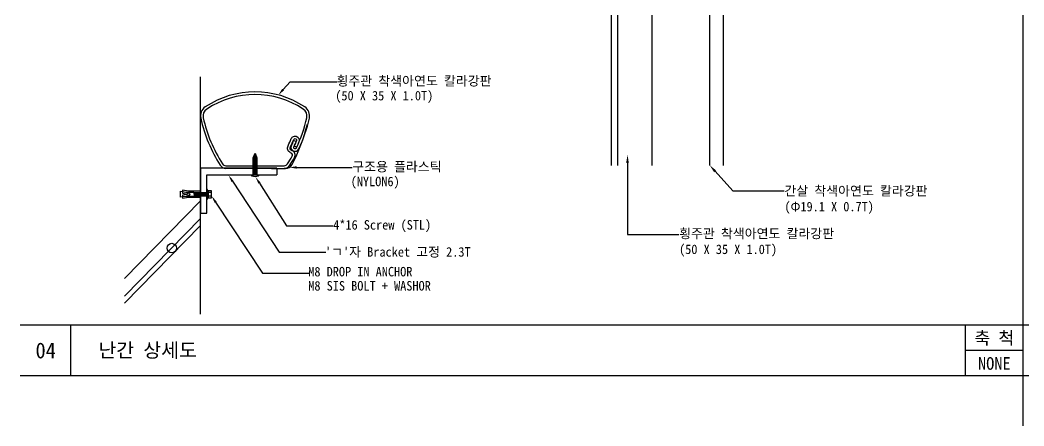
# Model space of a CAD drawing. Header units: millimetres. Extents: x 209 to 75467, y 6568 to 12199.
# Drawn here: x 71504 to 73093, y 6572 to 7214 of the extents above; entities that cross this region are included whole.
import ezdxf
from ezdxf.enums import TextEntityAlignment as Align

# ---------------------------------------------------------------- set-up
doc = ezdxf.new("R2010")
doc.units = ezdxf.units.MM
doc.header["$MEASUREMENT"] = 0
doc.layers.get('0').update_dxf_attribs({"linetype": 'CONTINUOUS'})
for name, color, linetype, lineweight in [('A-MKXS-LEAD', 7, 'CONTINUOUS', 25), ('A-MKXS-TEXT1', 3, 'CONTINUOUS', 25), ('A-XXXX-TABL', 7, 'CONTINUOUS', 25)]:
    doc.layers.add(name, color=color, linetype=linetype, lineweight=lineweight)
for name, color, linetype in [('CA-ANNO-TEXT', 3, 'CONTINUOUS'), ('COL', 2, 'CONTINUOUS'), ('HATCH', 8, 'CONTINUOUS'), ('Layer3', 3, 'CONTINUOUS'), ('LL', 6, 'CONTINUOUS'), ('UTIL2', 9, 'CONTINUOUS')]:
    doc.layers.add(name, color=color, linetype=linetype)
doc.styles.add('돋움체', font='')
doc.styles.get('돋움체').set_extended_font_data('DotumChe')

msp = doc.modelspace()

# ---------------------------------------------------------------- hatches: boundary and pattern name
h = msp.add_hatch()
h.set_pattern_fill('ANSI31', color=256, scale=12.981914, angle=350, style=0)
h.set_pattern_definition([(35, (12776.87, 76802.1627), (-0.930764984, 1.329270157), [])])
h.paths.add_polyline_path([(71873.5, 6969.2), (71873.5, 6996.2), (71876.3, 7003.5), (71879, 6996.2), (71879, 6969.2)])

# ---------------------------------------------------------------- linework, layer by layer
at = {"color": 153}
msp.add_line((71902.2, 6979.2), (71924.4, 6979.2), dxfattribs=at)
for p, q in [((71800, 6908.5), (71800, 6969.2)), ((71882.4, 6969.2), (71882.4, 6968.8)), ((71789.9, 6908.5), (71800, 6908.5))]:
    msp.add_line(p, q)
for points in [[(71937.1, 7023.5, -0.009674), (71933.7, 7015.8, 0.417838), (71936.9, 7007.1), (71936.9, 7007.1, 0.410599), (71945.6, 7010.2, 0.055861), (71962.2, 7058.7, 0.311158), (71954.8, 7076.9, 0.3), (71797.6, 7076.9, 0.311158), (71790.3, 7058.7, 0.088201), (71821.3, 6984.3, 0.25538), (71830, 6979.5), (71922.5, 6979.6, 0.25538), (71931.2, 6984.3, 0.015844), (71938.7, 6996.9, 0.43715), (71935.2, 7007.5), (71934.2, 7007.9, -0.421563), (71932.2, 7013.5, 0.014535), (71937.4, 7025, -0.423944), (71940.6, 7026.3, -0.404549), (71941.9, 7023.1, -0.010223), (71938.2, 7014.8, -0.010223)], [(71941, 7021.9, -0.009674), (71937.4, 7014.1, 0.417838), (71938.6, 7010.8, 0.410599), (71941.8, 7012, 0.055861), (71958.1, 7059.6, 0.311158), (71952.5, 7073.4, 0.3), (71799.9, 7073.4, 0.311158), (71794.3, 7059.6, 0.088201), (71824.8, 6986.5, 0.25538), (71830, 6983.7), (71922.5, 6983.7, 0.25538), (71927.7, 6986.6, 0.015844), (71935.1, 6998.9, 0.43715), (71933.5, 7003.7), (71932.5, 7004.2, -0.421563), (71928.5, 7015.3, 0.014535), (71933.6, 7026.6, -0.423944), (71942.4, 7030, -0.404549), (71945.7, 7021.5, -0.010223), (71941.9, 7013.1, -0.010223)]]:
    msp.add_lwpolyline(points, format="xyb")
for points in [[(71873.5, 6969.2), (71873.5, 6996.2), (71876.3, 7003.5), (71879, 6996.2), (71879, 6969.2), (71873.5, 6969.2)], [(71800, 6935.1), (71799.5, 6936), (71799, 6935.1), (71798.4, 6936), (71797.9, 6935.1), (71797.4, 6936), (71796.8, 6935.1), (71796.3, 6936), (71795.8, 6935.1), (71795.2, 6936), (71794.7, 6935.1), (71794.2, 6936), (71793.7, 6935.1), (71793.1, 6936), (71792.6, 6935.1), (71792.1, 6936), (71791.5, 6935.1), (71791, 6936), (71790.5, 6935.1), (71789.9, 6936), (71789.4, 6935.1), (71788.9, 6936), (71788.4, 6935.1), (71787.8, 6936), (71787.3, 6935.1), (71786.8, 6936), (71786.2, 6935.1), (71785.7, 6936), (71785.2, 6935.1), (71784.6, 6936), (71784.1, 6935.1), (71783.6, 6936), (71783.1, 6935.1), (71782.5, 6936), (71782, 6935.1), (71781.5, 6936), (71780.9, 6935.1), (71780.4, 6936), (71779.9, 6935.1), (71766.6, 6935.1), (71758.1, 6933.7), (71758.1, 6943.2), (71766.6, 6941.8), (71779.3, 6941.8), (71779.9, 6940.9), (71780.4, 6941.8), (71780.9, 6940.9), (71781.5, 6941.8), (71782, 6940.9), (71782.5, 6941.8), (71783.1, 6940.9), (71783.6, 6941.8), (71784.1, 6940.9), (71784.6, 6941.8), (71785.2, 6940.9), (71785.7, 6941.8), (71786.2, 6940.9), (71786.8, 6941.8), (71787.3, 6940.9), (71787.8, 6941.8), (71788.4, 6940.9), (71788.9, 6941.8), (71789.4, 6940.9), (71789.9, 6941.8), (71790.5, 6940.9), (71791, 6941.8), (71791.5, 6940.9), (71792.1, 6941.8), (71792.6, 6940.9), (71793.1, 6941.8), (71793.7, 6940.9), (71794.2, 6941.8), (71794.7, 6940.9), (71795.2, 6941.8), (71795.8, 6940.9), (71796.3, 6941.8), (71796.8, 6940.9), (71797.4, 6941.8), (71797.9, 6940.9), (71798.4, 6941.8), (71799, 6940.9), (71799.5, 6941.8), (71800, 6940.9)]]:
    msp.add_lwpolyline(points)
msp.add_lwpolyline([(71761.7, 6936.9), (71761.7, 6932.2), (71770.9, 6933.7), (71789.9, 6933.7), (71789.9, 6943.2), (71770.9, 6943.2), (71761.7, 6944.8), (71761.7, 6940), (71768.8, 6938.8, -12.157724), (71768.8, 6938.1)], format="xyb", close=True)
for points in [[(71800.9, 6946.2), (71800, 6946.2), (71800, 6930.7), (71800.9, 6930.7)], [(71802.3, 6944.1), (71802.3, 6932.8), (71800.9, 6932.8), (71800.9, 6944.1)], [(71807.6, 6944.1), (71802.3, 6944.1), (71802.3, 6932.8), (71807.6, 6932.8)]]:
    msp.add_lwpolyline(points, close=True)
for centre, radius, start, end in [((71666, 7123.6), 302.3, 332.8284, 345.8146), ((71924.4, 6991), 11.7, 270, 332.8284)]:
    msp.add_arc(centre, radius, start, end, dxfattribs=at)
for centre, radius, start, end in [((71871.4, 6968.8), 1.23, 180, 250.5288), ((71876.3, 6982.7), 15.9, 250.5288, 289.4712), ((71881.2, 6968.8), 1.23, 289.4712, 0)]:
    msp.add_arc(centre, radius, start, end)
at = {"layer": 'A-MKXS-LEAD'}
for p, q in [((71931.7, 7116.7), (72005.5, 7116.7)), ((71956.2, 6980.9), (72029.9, 6980.9)), ((72632.2, 6943.7), (72713.4, 6943.7)), ((71926, 6888.8), (71999.8, 6888.8)), ((72465.6, 6874.8), (72546.7, 6874.8)), ((71914.6, 6846.8), (71988.4, 6846.8)), ((71887.9, 6813.8), (71961.7, 6813.8))]:
    msp.add_line(p, q, dxfattribs=at)
for points in [[(71920.7, 7104.2), (71931.7, 7116.7)], [(71942.1, 6980.9), (71956.2, 6980.9)], [(72465.6, 6988.2), (72465.6, 6874.8)], [(72604.3, 6974.8), (72632.2, 6943.7)], [(71840.6, 6959), (71914.6, 6846.8)], [(71883.3, 6956.1), (71926, 6888.8)], [(71813.9, 6926), (71887.9, 6813.8)]]:
    msp.add_lwpolyline(points, dxfattribs=at)
for points in [[(71922.2, 7103), (71913.1, 7095.6), (71919.3, 7105.5)], [(72463.5, 6988.2), (72465.6, 7000.9), (72467.7, 6988.2)], [(71942.1, 6979), (71930.6, 6980.9), (71942.1, 6982.9)], [(72602.7, 6973.3), (72595.8, 6984.2), (72605.8, 6976.2)], [(71839, 6958), (71834.3, 6968.6), (71842.2, 6960.1)], [(71881.7, 6955.1), (71877.1, 6965.8), (71884.9, 6957.1)], [(71812.3, 6925), (71807.6, 6935.6), (71815.5, 6927.1)]]:
    msp.add_solid(points, dxfattribs=at)
at = {"layer": 'A-XXXX-TABL'}
for p, q in [((73091.4, 6571.8), (73091.4, 8409.2)), ((71504.5, 6731.8), (75178.2, 6731.8)), ((71584.5, 6731.8), (71584.5, 6651.8)), ((72999.8, 6731.8), (72999.8, 6651.8)), ((72999.8, 6691.8), (73091.4, 6691.8)), ((71504.5, 6651.8), (75178.2, 6651.8))]:
    msp.add_line(p, q, dxfattribs=at)
at = {"layer": 'COL', "color": 253}
for p, q in [((71789.9, 6748.6), (71789.9, 7124.2)), ((71789.9, 6928), (71669.8, 6805.1)), ((71789.9, 6900), (71669.8, 6777.1)), ((71789.9, 6889), (71669.8, 6766.2))]:
    msp.add_line(p, q, dxfattribs=at)
msp.add_circle((71744.5, 6853.4), 7.45, dxfattribs=at)
at = {"layer": 'HATCH'}
for p, q in [((71779.3, 6941.8), (71779.9, 6935.1)), ((71780.4, 6941.8), (71780.9, 6935.1)), ((71781.5, 6941.8), (71782, 6935.1)), ((71782.5, 6941.8), (71783.1, 6935.1)), ((71783.6, 6941.8), (71784.1, 6935.1)), ((71784.6, 6941.8), (71785.2, 6935.1)), ((71785.7, 6941.8), (71786.2, 6935.1)), ((71786.8, 6941.8), (71787.3, 6935.1)), ((71787.8, 6941.8), (71788.4, 6935.1)), ((71788.9, 6941.8), (71789.4, 6935.1)), ((71789.9, 6941.8), (71790.5, 6935.1)), ((71791, 6941.8), (71791.5, 6935.1)), ((71792.1, 6941.8), (71792.6, 6935.1)), ((71793.1, 6941.8), (71793.7, 6935.1)), ((71794.2, 6941.8), (71794.7, 6935.1)), ((71795.2, 6941.8), (71795.8, 6935.1)), ((71796.3, 6941.8), (71796.8, 6935.1)), ((71797.4, 6941.8), (71797.9, 6935.1)), ((71798.4, 6941.8), (71799, 6935.1)), ((71799.5, 6941.8), (71800, 6935.1)), ((71779.9, 6940.9), (71780.4, 6936)), ((71780.9, 6940.9), (71781.5, 6936)), ((71782, 6940.9), (71782.5, 6936)), ((71783.1, 6940.9), (71783.6, 6936)), ((71784.1, 6940.9), (71784.6, 6936)), ((71785.2, 6940.9), (71785.7, 6936)), ((71786.2, 6940.9), (71786.8, 6936)), ((71787.3, 6940.9), (71787.8, 6936)), ((71788.4, 6940.9), (71788.9, 6936)), ((71789.4, 6940.9), (71789.9, 6936)), ((71790.5, 6940.9), (71791, 6936)), ((71791.5, 6940.9), (71792.1, 6936)), ((71792.6, 6940.9), (71793.1, 6936)), ((71793.7, 6940.9), (71794.2, 6936)), ((71794.7, 6940.9), (71795.2, 6936)), ((71795.8, 6940.9), (71796.3, 6936)), ((71796.8, 6940.9), (71797.4, 6936)), ((71797.9, 6940.9), (71798.4, 6936)), ((71799, 6940.9), (71799.5, 6936))]:
    msp.add_line(p, q, dxfattribs=at)
at = {"layer": 'Layer3'}
for p, q in [((71941, 7021.9), (71937.1, 7023.5)), ((71941.9, 7013.1), (71938.2, 7014.8))]:
    msp.add_line(p, q, dxfattribs=at)
at = {"layer": 'LL', "color": 7}
for p, q in [((72439.9, 7437.4), (72439.9, 6984.2)), ((72449.9, 7437.4), (72449.9, 6984.2)), ((72617.7, 6984.2), (72617.7, 7371.7)), ((72595.8, 6984.2), (72595.8, 7358)), ((72504.2, 7316.2), (72504.2, 6984.2)), ((71910.8, 6979.6), (71789.9, 6979.6)), ((71789.9, 6979.6), (71789.9, 6908.5)), ((71910.8, 6979.6), (71910.8, 6969.2)), ((71800, 6969.2), (71910.8, 6969.2)), ((71870.1, 6969.2), (71882.4, 6969.2)), ((71870.1, 6968.8), (71870.1, 6969.2))]:
    msp.add_line(p, q, dxfattribs=at)
at = {"layer": 'UTIL2'}
for p, q in [((71807.6, 6941.3), (71802.3, 6941.3)), ((71807.6, 6935.6), (71802.3, 6935.6))]:
    msp.add_line(p, q, dxfattribs=at)

# ---------------------------------------------------------------- texts
at = {"layer": 'A-MKXS-TEXT1', "style": '돋움체'}
for s, height, p in [('횡주관 착색아연도 칼라강판', 15, (72005.2, 7110.5)), ('(50 X 35 X 1.0T)', 15, (72003.2, 7087.1)), ('구조용 플라스틱', 15, (72030, 6974.7)), ('(NYLON6)', 15, (72027.6, 6951.3)), ('4*16 Screw (STL)', 15, (71999.9, 6882.6)), ("'ㄱ'자 Bracket 고정 2.3T", 15, (71987, 6839.8)), ('M8 DROP IN ANCHOR', 15, (71960.5, 6808.5)), ('M8 SIS BOLT + WASHOR', 15, (71960.5, 6786.1)), ('난간 상세도', 22.5, (71628.5, 6680.4))]:
    msp.add_text(s, height=height, dxfattribs=at).set_placement(p)
for s, p in [('축 척', (73046, 6700.9)), ('NONE', (73046, 6660.7))]:
    msp.add_text(s, height=20, dxfattribs=at).set_placement(p, align=Align.CENTER)
at = {"layer": 'A-MKXS-TEXT1', "char_height": 15, "attachment_point": 1, "style": '돋움체'}
for s, insert in [('간살 착색아연도 칼라강판\\P(Φ19.1 X 0.7T)', (72713.9, 6951.5)), ('횡주관 착색아연도 칼라강판\\P(50 X 35 X 1.0T)', (72547.2, 6883.9))]:
    msp.add_mtext(s, dxfattribs=dict(at, insert=insert))
at = {"layer": 'CA-ANNO-TEXT', "style": '돋움체'}
msp.add_text('04', height=25, dxfattribs=at).set_placement((71528.9, 6678.8))

doc.saveas('drawing.dxf')
